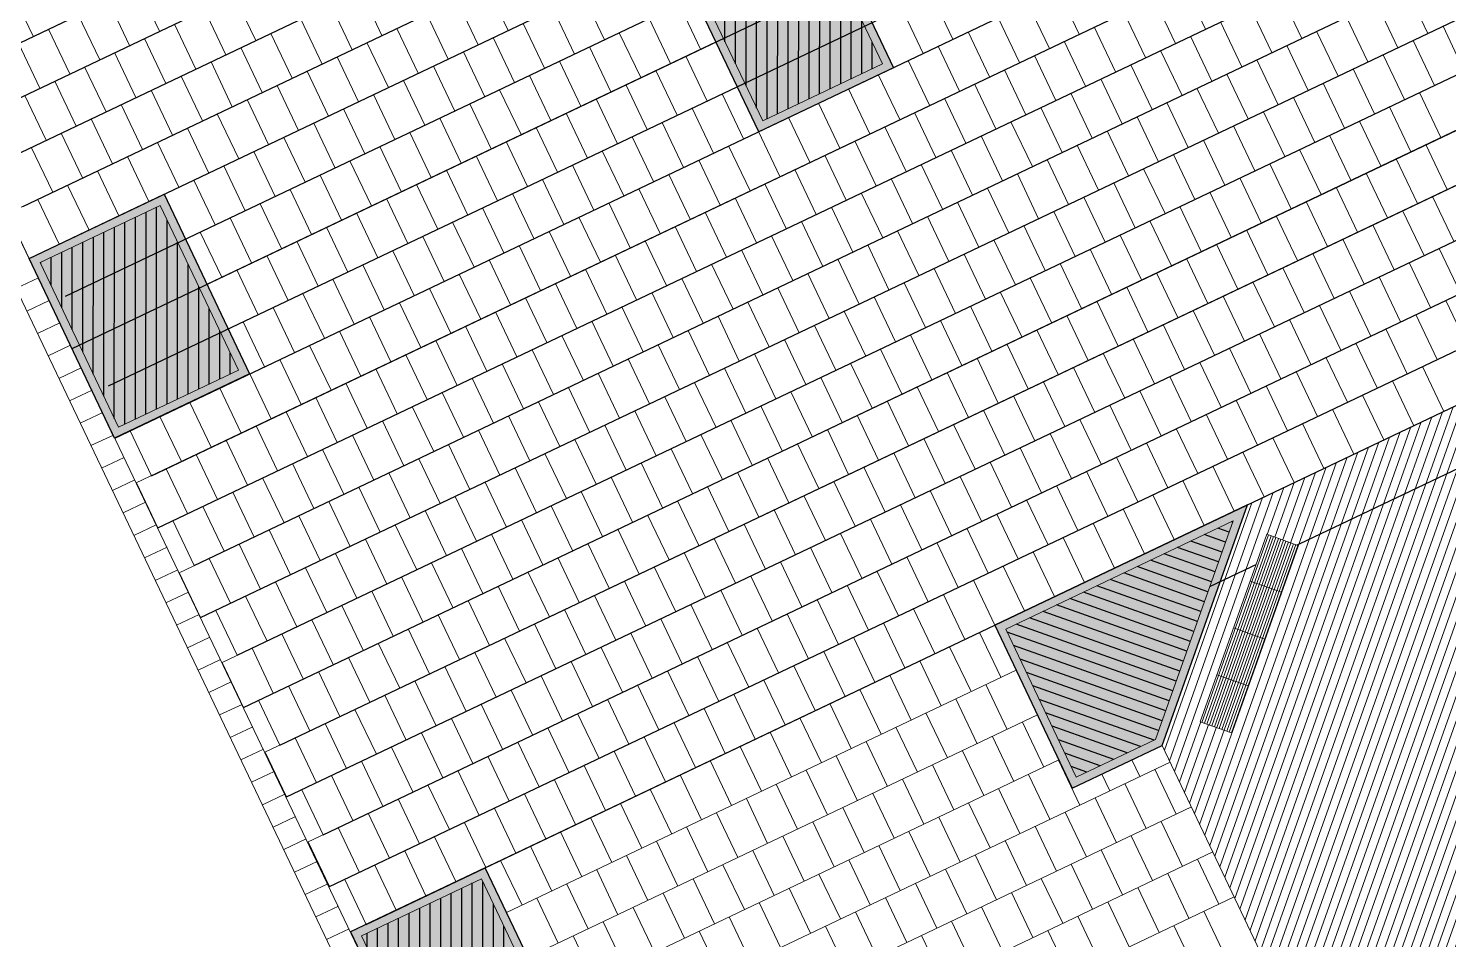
# Model space of a CAD drawing. Header units: metres. Extents: x 679599 to 680028, y 2748524 to 2748840.
# Drawn here: x 679661.5 to 679678.63, y 2748530.04 to 2748541.03 of the extents above; entities that cross this region are included whole.
import ezdxf

# ---------------------------------------------------------------- set-up
doc = ezdxf.new("R2010")
doc.units = ezdxf.units.M
doc.header["$LTSCALE"] = 5
doc.layers.add('00-AUX', color=2, linetype='Continuous', plot=False)
doc.layers.add('00-AUX Tree Pit', color=2, linetype='Continuous', plot=False)
for name, color, linetype, lineweight, plot in [('02-L-B-Barrier Curb', 210, 'Continuous', 5, False), ('02-L-B-Channel', 140, 'Continuous', 5, False), ('02-L-B-Curb', 11, 'Continuous', 5, False)]:
    doc.layers.add(name, color=color, linetype=linetype, lineweight=lineweight, plot=plot)
doc.layers.add('02-L-B-Flat Bar', color=181, linetype='Continuous', lineweight=5)
doc.layers.add('04-BK-Tree Pit', color=6, linetype='Continuous', lineweight=5)
for name, color, linetype, lineweight, true_color in [('02-L-Joints-Paviment_07_Precast Concrete Blocks 60X40', 7, 'Continuous', 5, 0x999999), ('03-TR-Pavement_07_Precast Concrete Blocks 20X10', 7, 'Continuous', 5, 0x999999), ('03-TR-Pavement_07_Precast Concrete Blocks 60X40', 7, 'Continuous', 5, 0x999999), ('03-TR-Pavement_07_Precast irregular Concrete Blocks', 7, 'Continuous', 5, 0xb3b3b3)]:
    doc.layers.add(name, color=color, linetype=linetype, lineweight=lineweight, true_color=true_color)
doc.layers.add('03-TR-Tree Pit_Green', color=46, linetype='Continuous')
doc.layers.add('03-TR-Tree Pit_White', color=7, linetype='Continuous', true_color=0xfcfcfc)

# ---------------------------------------------------------------- blocks, each defined once
blk = doc.blocks.new('*U19')
at = {"layer": '02-L-B-Channel'}
blk.add_lwpolyline([(0, 0), (0.001, 0.3)], dxfattribs=at)
blk = doc.blocks.new('*U20')
at = {"layer": '02-L-B-Curb', "color": 0, "linetype": 'ByBlock', "lineweight": -2, "transparency": 16777216, "rotation": 295.526997418791}
for p in [(679661.347, 2748537.893), (679661.477, 2748537.622), (679661.606, 2748537.351), (679661.735, 2748537.081), (679661.864, 2748536.81), (679661.994, 2748536.539), (679662.123, 2748536.268), (679662.252, 2748535.998), (679662.381, 2748535.727), (679662.511, 2748535.456), (679662.64, 2748535.186), (679662.769, 2748534.915), (679662.899, 2748534.644), (679663.028, 2748534.373), (679663.157, 2748534.103), (679663.286, 2748533.832), (679663.416, 2748533.561), (679663.545, 2748533.291), (679663.674, 2748533.02), (679663.804, 2748532.749), (679663.933, 2748532.478), (679664.062, 2748532.208), (679664.191, 2748531.937), (679664.321, 2748531.666), (679664.45, 2748531.396), (679664.579, 2748531.125), (679664.709, 2748530.854), (679664.838, 2748530.583), (679664.967, 2748530.313), (679665.096, 2748530.042)]:
    blk.add_blockref('*U19', p, dxfattribs=at)
blk = doc.blocks.new('ALCORQUE RECTANGULAR')
at = {"layer": '03-TR-Tree Pit_Green', "ltscale": 0.3}
h = blk.add_hatch(dxfattribs=at)
h.set_pattern_fill('ANSI31', color=256, scale=0.04, angle=-45)
h.set_pattern_definition([(360, (-2068898.16958, 3428624.0145), (3e-17, 0.127), [])])
h.paths.add_polyline_path([(679903.391, 2748647.421), (679902.702, 2748648.869), (679904.689, 2748649.814), (679905.377, 2748648.367)])
at = {"layer": '03-TR-Tree Pit_White'}
h = blk.add_hatch(color=256, dxfattribs=at)
h.dxf.hatch_style = 1
h.paths.add_polyline_path([(679903.344, 2748647.288), (679902.569, 2748648.916), (679904.736, 2748649.947), (679905.511, 2748648.319)])
at = {"layer": '02-L-B-Curb'}
blk.add_lwpolyline([(679903.344, 2748647.288), (679902.569, 2748648.916), (679904.736, 2748649.947), (679905.511, 2748648.319)], close=True, dxfattribs=at)
at = {"layer": '02-L-B-Curb', "color": 6}
blk.add_lwpolyline([(679903.391, 2748647.421), (679902.702, 2748648.868), (679904.689, 2748649.814), (679905.378, 2748648.366)], close=True, dxfattribs=at)
blk = doc.blocks.new('Escocell Quadrat')
at = {"layer": '03-TR-Tree Pit_Green'}
h = blk.add_hatch(dxfattribs=at)
h.set_pattern_fill('ANSI31', color=256, scale=0.04, angle=19.5514)
h.set_pattern_definition([(64.551379247, (-1794786.01457, -2189831.7944), (-0.114677314033, 0.0545720958565), [])])
h.paths.add_polyline_path([(-1.159, 0.359), (-2.759, 0.359), (-2.759, -1.241), (-1.159, -1.241)])
at = {"layer": '03-TR-Tree Pit_White'}
h = blk.add_hatch(color=256, dxfattribs=at)
h.dxf.hatch_style = 1
h.paths.add_polyline_path([(-2.859, 0.459), (-1.059, 0.459), (-1.059, -1.341), (-2.859, -1.341)])
at = {"ltscale": 0.3}
blk.add_lwpolyline([(-2.759, -1.241), (-1.159, -1.241), (-1.159, 0.359), (-2.759, 0.359)], close=True, dxfattribs=at)
at = {"layer": '02-L-B-Curb', "ltscale": 0.3}
blk.add_lwpolyline([(-2.859, -1.341), (-1.059, -1.341), (-1.059, 0.459), (-2.859, 0.459)], close=True, dxfattribs=at)
blk = doc.blocks.new('Tree Pit Ford')
at = {"layer": '03-TR-Tree Pit_Green', "ltscale": 0.3}
h = blk.add_hatch(dxfattribs=at)
h.set_pattern_fill('ANSI31', color=256, scale=0.04)
h.paths.add_polyline_path([(-0.045, 1.149), (1.934, -0.83), (-1.104, -0.83), (-1.104, 1.149)])
at = {"layer": '03-TR-Tree Pit_White'}
h = blk.add_hatch(color=256, dxfattribs=at)
h.dxf.hatch_style = 1
h.paths.add_polyline_path([(-0.004, 1.249), (2.175, -0.93), (-1.204, -0.93), (-1.204, 1.249)])
at = {"layer": '02-L-B-Curb'}
blk.add_lwpolyline([(-0.004, 1.249), (2.175, -0.93), (-1.204, -0.93), (-1.204, 1.249)], close=True, dxfattribs=at)
at = {"layer": '02-L-B-Curb', "color": 6}
blk.add_lwpolyline([(-0.045, 1.149), (1.934, -0.83), (-1.104, -0.83), (-1.104, 1.149)], close=True, dxfattribs=at)
blk = doc.blocks.new('*U25')
at = {"layer": '02-L-Joints-Paviment_07_Precast Concrete Blocks 60X40'}
blk.add_lwpolyline([(0, 0.601), (0, 0.001)], dxfattribs=at)
blk = doc.blocks.new('*U26')
at = {"layer": '02-L-Joints-Paviment_07_Precast Concrete Blocks 60X40', "color": 0, "linetype": 'ByBlock', "lineweight": -2, "transparency": 16777216, "rotation": 25.45025193008647}
for p in [(679691.679, 2748534.94), (679691.318, 2748534.768), (679690.957, 2748534.596), (679690.596, 2748534.424), (679690.235, 2748534.253), (679689.873, 2748534.081), (679689.512, 2748533.909), (679689.151, 2748533.737), (679688.79, 2748533.565), (679688.429, 2748533.393), (679688.067, 2748533.221), (679687.706, 2748533.049), (679687.345, 2748532.877), (679686.984, 2748532.706), (679686.623, 2748532.534), (679686.262, 2748532.362), (679685.9, 2748532.19), (679685.539, 2748532.018), (679685.178, 2748531.846), (679684.817, 2748531.674), (679684.456, 2748531.502), (679684.094, 2748531.33), (679683.733, 2748531.159), (679683.372, 2748530.987), (679683.011, 2748530.815), (679682.65, 2748530.643), (679682.289, 2748530.471), (679681.927, 2748530.299), (679681.566, 2748530.127), (679681.205, 2748529.955), (679680.844, 2748529.783), (679680.483, 2748529.612), (679680.121, 2748529.44), (679679.76, 2748529.268), (679679.399, 2748529.096), (679679.038, 2748528.924), (679678.677, 2748528.752), (679678.316, 2748528.58), (679677.954, 2748528.408), (679677.593, 2748528.236), (679677.232, 2748528.065)]:
    blk.add_blockref('*U25', p, dxfattribs=at)
blk = doc.blocks.new('Piece Parking')
blk.add_wipeout([(-1.7, 0.2), (-1.7, -0.2), (0.7, -0.2), (0.7, 0.2)])
at = {"layer": '03-TR-Pavement_07_Precast irregular Concrete Blocks'}
h = blk.add_hatch(dxfattribs=at)
h.set_pattern_fill('ANSI31', color=256, scale=0.01, angle=135)
h.paths.add_polyline_path([(-1.7, 0.2), (0.7, 0.2), (0.7, -0.2), (-1.7, -0.2)])
blk.add_lwpolyline([(-1.7, 0.2), (0.7, 0.2), (0.7, -0.2), (-1.7, -0.2)], close=True)
at = {"layer": '02-L-Joints-Paviment_07_Precast Concrete Blocks 60X40'}
for points in [[(-1.1, 0.2), (-1.1, -0.2)], [(-0.5, 0.2), (-0.5, -0.2)], [(0.1, 0.2), (0.1, -0.2)]]:
    blk.add_lwpolyline(points, dxfattribs=at)
blk = doc.blocks.new('*U46')
at = {"rotation": 44.98940089342743}
blk.add_blockref('Piece Parking', (0.539, -0.362), dxfattribs=at)
blk = doc.blocks.new('*U47')
at = {"layer": '02-L-B-Barrier Curb', "color": 0, "linetype": 'ByBlock', "lineweight": -2, "transparency": 16777216, "rotation": 25.44814092405828}
blk.add_blockref('*U46', (679675.752, 2748534.298), dxfattribs=at)

msp = doc.modelspace()

# ---------------------------------------------------------------- hatches: boundary and pattern name
at = {"layer": '03-TR-Pavement_07_Precast Concrete Blocks 20X10'}
h = msp.add_hatch(dxfattribs=at)
h.set_pattern_fill('ANSI31', color=256, scale=0.0315, angle=25.5)
h.set_pattern_definition([(70.5, (0, 0), (-0.094275932128, 0.033384858509), [])])
h.paths.add_polyline_path([(679676.974, 2748528.606), (679675.178, 2748532.381), (679676.209, 2748535.285), (679680.101, 2748537.142), (679682.928, 2748536.138), (679683.932, 2748538.965), (679687.777, 2748540.795), (679690.604, 2748539.791), (679691.608, 2748542.618), (679695.453, 2748544.447), (679698.281, 2748543.443), (679699.284, 2748546.271), (679703.122, 2748548.097), (679705.955, 2748547.096), (679706.96, 2748549.923), (679710.804, 2748551.752), (679713.537, 2748550.782), (679713.631, 2748550.749), (679714.635, 2748553.575), (679718.48, 2748555.405), (679721.306, 2748554.401), (679722.311, 2748557.228), (679726.155, 2748559.057), (679728.987, 2748558.052), (679729.991, 2748560.877), (679733.836, 2748562.707), (679736.662, 2748561.703), (679737.666, 2748564.53), (679741.505, 2748566.362), (679744.333, 2748565.358), (679745.341, 2748568.182), (679749.186, 2748570.012), (679752.007, 2748569.011), (679753.031, 2748571.842), (679756.853, 2748573.661), (679759.68, 2748572.657), (679760.684, 2748575.483), (679764.527, 2748577.312), (679767.41, 2748576.278), (679769.209, 2748572.498)])

# ---------------------------------------------------------------- linework, layer by layer
at = {"layer": '00-AUX'}
for points in [[(679675.752, 2748534.298), (679765.435, 2748576.975)], [(679660.472, 2748540.421), (679683.163, 2748551.219)], [(679660.913, 2748539.966), (679683.482, 2748550.706)], [(679660.989, 2748539.338), (679683.801, 2748550.194)], [(679661.43, 2748538.883), (679684.121, 2748549.681)], [(679661.507, 2748538.255), (679684.44, 2748549.168)], [(679661.947, 2748537.801), (679684.759, 2748548.656)], [(679662.024, 2748537.172), (679685.078, 2748548.143)], [(679662.464, 2748536.718), (679685.399, 2748547.631)], [(679662.541, 2748536.09), (679685.717, 2748547.118)], [(679662.981, 2748535.635), (679685.916, 2748546.549)], [(679663.058, 2748535.007), (679686.355, 2748546.093)], [(679663.499, 2748534.552), (679686.433, 2748545.466)], [(679663.575, 2748533.924), (679686.872, 2748545.01)], [(679664.016, 2748533.469), (679686.951, 2748544.383)], [(679664.092, 2748532.841), (679687.389, 2748543.927)], [(679664.533, 2748532.386), (679687.892, 2748543.502)], [(679664.612, 2748531.76), (679688.149, 2748542.96)], [(679665.053, 2748531.305), (679688.412, 2748542.42)], [(679665.132, 2748530.678), (679688.665, 2748541.876)], [(679665.573, 2748530.223), (679688.932, 2748541.339)]]:
    msp.add_lwpolyline(points, dxfattribs=at)
at = {"layer": '00-AUX Tree Pit'}
for points in [[(679671.938, 2748540.558), (679670.31, 2748539.783), (679669.279, 2748541.95), (679670.907, 2748542.725)], [(679664.166, 2748536.863), (679662.538, 2748536.088), (679661.506, 2748538.255), (679663.135, 2748539.03)]]:
    msp.add_lwpolyline(points, close=True, dxfattribs=at)
at = {"layer": '00-AUX Tree Pit', "ltscale": 0.3}
for points in [[(679675.178, 2748532.381), (679676.209, 2748535.285), (679673.158, 2748533.833), (679674.094, 2748531.866)], [(679666.158, 2748528.508), (679667.784, 2748529.282), (679667.01, 2748530.907), (679665.385, 2748530.134)]]:
    msp.add_lwpolyline(points, close=True, dxfattribs=at)
at = {"layer": '02-L-B-Channel'}
for points in [[(679599.951, 2748667.152), (679667.864, 2748524.936)], [(679667.589, 2748524.823), (679599.68, 2748667.024)]]:
    msp.add_lwpolyline(points, dxfattribs=at)
at = {"layer": '02-L-B-Flat Bar'}
for points in [[(679676.209, 2748535.285), (679764.525, 2748577.311)], [(679675.178, 2748532.381), (679676.974, 2748528.607)]]:
    msp.add_lwpolyline(points, dxfattribs=at)
at = {"layer": '02-L-Joints-Paviment_07_Precast Concrete Blocks 60X40'}
for p, q in [((679673.233, 2748533.204), (679672.975, 2748533.745)), ((679672.872, 2748533.032), (679672.614, 2748533.573)), ((679672.511, 2748532.86), (679672.253, 2748533.402)), ((679672.15, 2748532.688), (679671.892, 2748533.23)), ((679671.788, 2748532.516), (679671.531, 2748533.058)), ((679673.308, 2748532.575), (679673.05, 2748533.116)), ((679671.427, 2748532.344), (679671.169, 2748532.886)), ((679672.947, 2748532.403), (679672.689, 2748532.945)), ((679671.066, 2748532.172), (679670.808, 2748532.714)), ((679672.586, 2748532.231), (679672.328, 2748532.773)), ((679673.749, 2748532.12), (679673.491, 2748532.662)), ((679670.705, 2748532), (679670.447, 2748532.542)), ((679672.224, 2748532.059), (679671.966, 2748532.601)), ((679673.388, 2748531.948), (679673.13, 2748532.49)), ((679670.344, 2748531.829), (679670.086, 2748532.37)), ((679671.863, 2748531.887), (679671.605, 2748532.429)), ((679673.026, 2748531.776), (679672.769, 2748532.318)), ((679669.982, 2748531.657), (679669.725, 2748532.198)), ((679671.502, 2748531.715), (679671.244, 2748532.257)), ((679672.665, 2748531.604), (679672.407, 2748532.146)), ((679674.185, 2748531.663), (679673.927, 2748532.205)), ((679674.907, 2748532.007), (679674.812, 2748532.207)), ((679669.621, 2748531.485), (679669.363, 2748532.027)), ((679671.141, 2748531.543), (679670.883, 2748532.085)), ((679672.304, 2748531.432), (679672.046, 2748531.974)), ((679673.824, 2748531.491), (679673.566, 2748532.033)), ((679674.546, 2748531.835), (679674.451, 2748532.035)), ((679675.348, 2748531.552), (679675.09, 2748532.094)), ((679669.26, 2748531.313), (679669.002, 2748531.855)), ((679670.78, 2748531.372), (679670.522, 2748531.913)), ((679671.943, 2748531.261), (679671.685, 2748531.802)), ((679673.462, 2748531.319), (679673.205, 2748531.861)), ((679674.987, 2748531.38), (679674.729, 2748531.922)), ((679668.899, 2748531.141), (679668.641, 2748531.683)), ((679670.418, 2748531.2), (679670.161, 2748531.741)), ((679671.582, 2748531.089), (679671.324, 2748531.631)), ((679673.101, 2748531.147), (679672.843, 2748531.689)), ((679674.626, 2748531.208), (679674.368, 2748531.75)), ((679668.538, 2748530.969), (679668.28, 2748531.511)), ((679670.057, 2748531.028), (679669.799, 2748531.57)), ((679671.22, 2748530.917), (679670.963, 2748531.459)), ((679672.74, 2748530.975), (679672.482, 2748531.517)), ((679674.264, 2748531.036), (679674.007, 2748531.578)), ((679675.423, 2748530.923), (679675.165, 2748531.465)), ((679668.176, 2748530.797), (679667.919, 2748531.339)), ((679669.696, 2748530.856), (679669.438, 2748531.398)), ((679670.859, 2748530.745), (679670.601, 2748531.287)), ((679672.379, 2748530.804), (679672.121, 2748531.345)), ((679673.903, 2748530.865), (679673.645, 2748531.406)), ((679675.062, 2748530.751), (679674.804, 2748531.293)), ((679667.815, 2748530.625), (679667.557, 2748531.167)), ((679669.335, 2748530.684), (679669.077, 2748531.226)), ((679670.498, 2748530.573), (679670.24, 2748531.115)), ((679672.018, 2748530.632), (679671.76, 2748531.174)), ((679673.542, 2748530.693), (679673.284, 2748531.234)), ((679674.7, 2748530.579), (679674.443, 2748531.121)), ((679667.454, 2748530.454), (679667.196, 2748530.995)), ((679668.974, 2748530.512), (679668.716, 2748531.054)), ((679670.137, 2748530.401), (679669.879, 2748530.943)), ((679671.656, 2748530.46), (679671.399, 2748531.002)), ((679673.181, 2748530.521), (679672.923, 2748531.063)), ((679674.339, 2748530.408), (679674.081, 2748530.949)), ((679675.864, 2748530.468), (679675.606, 2748531.01)), ((679668.612, 2748530.34), (679668.355, 2748530.882)), ((679669.776, 2748530.229), (679669.518, 2748530.771)), ((679671.295, 2748530.288), (679671.037, 2748530.83)), ((679672.82, 2748530.349), (679672.562, 2748530.891)), ((679673.978, 2748530.236), (679673.72, 2748530.777)), ((679675.502, 2748530.297), (679675.245, 2748530.838)), ((679668.251, 2748530.168), (679667.993, 2748530.71)), ((679669.414, 2748530.057), (679669.157, 2748530.599)), ((679670.934, 2748530.116), (679670.676, 2748530.658)), ((679672.458, 2748530.177), (679672.201, 2748530.719)), ((679673.617, 2748530.064), (679673.359, 2748530.606)), ((679675.141, 2748530.125), (679674.883, 2748530.667)), ((679667.89, 2748529.997), (679667.632, 2748530.538)), ((679669.053, 2748529.886), (679668.795, 2748530.427)), ((679670.573, 2748529.944), (679670.315, 2748530.486)), ((679672.097, 2748530.005), (679671.839, 2748530.547)), ((679673.256, 2748529.892), (679672.998, 2748530.434)), ((679674.78, 2748529.953), (679674.522, 2748530.495)), ((679675.938, 2748529.84), (679675.681, 2748530.381)), ((679668.692, 2748529.714), (679668.434, 2748530.255)), ((679670.212, 2748529.772), (679669.954, 2748530.314)), ((679671.736, 2748529.833), (679671.478, 2748530.375)), ((679672.894, 2748529.72), (679672.637, 2748530.262)), ((679674.419, 2748529.781), (679674.161, 2748530.323)), ((679668.331, 2748529.542), (679668.073, 2748530.084)), ((679669.85, 2748529.6), (679669.593, 2748530.142)), ((679671.375, 2748529.661), (679671.117, 2748530.203)), ((679672.533, 2748529.548), (679672.275, 2748530.09)), ((679674.058, 2748529.609), (679673.8, 2748530.151)), ((679675.577, 2748529.668), (679675.319, 2748530.21))]:
    msp.add_line(p, q, dxfattribs=at)
for points in [[(679663.08, 2748540.997), (679662.822, 2748541.539)], [(679667.286, 2748541.005), (679667.028, 2748541.547)], [(679675.7, 2748541.022), (679675.442, 2748541.564)], [(679661.556, 2748540.937), (679661.298, 2748541.478)], [(679662.719, 2748540.826), (679662.461, 2748541.367)], [(679664.24, 2748540.885), (679663.982, 2748541.427)], [(679665.764, 2748540.946), (679665.507, 2748541.488)], [(679666.924, 2748540.833), (679666.667, 2748541.375)], [(679668.449, 2748540.894), (679668.191, 2748541.436)], [(679672.654, 2748540.902), (679672.396, 2748541.444)], [(679674.178, 2748540.963), (679673.921, 2748541.505)], [(679675.338, 2748540.851), (679675.081, 2748541.392)], [(679676.863, 2748540.911), (679676.605, 2748541.453)], [(679678.384, 2748540.971), (679678.126, 2748541.513)], [(679662.358, 2748540.654), (679662.1, 2748541.196)], [(679663.879, 2748540.713), (679663.621, 2748541.255)], [(679665.403, 2748540.774), (679665.145, 2748541.316)], [(679666.563, 2748540.662), (679666.305, 2748541.203)], [(679668.087, 2748540.722), (679667.83, 2748541.264)], [(679669.609, 2748540.782), (679669.351, 2748541.324)], [(679672.293, 2748540.73), (679672.035, 2748541.272)], [(679673.817, 2748540.791), (679673.559, 2748541.333)], [(679674.977, 2748540.679), (679674.719, 2748541.22)], [(679676.501, 2748540.74), (679676.244, 2748541.281)], [(679678.023, 2748540.799), (679677.765, 2748541.341)], [(679661.997, 2748540.482), (679661.739, 2748541.024)], [(679663.518, 2748540.541), (679663.26, 2748541.083)], [(679665.042, 2748540.602), (679664.784, 2748541.144)], [(679666.202, 2748540.49), (679665.944, 2748541.031)], [(679667.726, 2748540.551), (679667.468, 2748541.092)], [(679669.247, 2748540.61), (679668.99, 2748541.152)], [(679673.456, 2748540.619), (679673.198, 2748541.161)], [(679674.616, 2748540.507), (679674.358, 2748541.049)], [(679676.14, 2748540.568), (679675.882, 2748541.109)], [(679677.661, 2748540.627), (679677.404, 2748541.169)], [(679678.824, 2748540.516), (679678.567, 2748541.058)], [(679661.635, 2748540.31), (679661.378, 2748540.852)], [(679663.157, 2748540.369), (679662.899, 2748540.911)], [(679664.681, 2748540.43), (679664.423, 2748540.972)], [(679665.841, 2748540.318), (679665.583, 2748540.86)], [(679667.365, 2748540.379), (679667.107, 2748540.92)], [(679668.886, 2748540.438), (679668.628, 2748540.98)], [(679673.095, 2748540.447), (679672.837, 2748540.989)], [(679674.255, 2748540.335), (679673.997, 2748540.877)], [(679675.779, 2748540.396), (679675.521, 2748540.938)], [(679677.3, 2748540.455), (679677.042, 2748540.997)], [(679678.463, 2748540.344), (679678.205, 2748540.886)], [(679662.795, 2748540.198), (679662.538, 2748540.739)], [(679664.32, 2748540.258), (679664.062, 2748540.8)], [(679665.48, 2748540.146), (679665.222, 2748540.688)], [(679667.004, 2748540.207), (679666.746, 2748540.749)], [(679668.525, 2748540.266), (679668.267, 2748540.808)], [(679669.688, 2748540.155), (679669.43, 2748540.697)], [(679672.734, 2748540.275), (679672.476, 2748540.817)], [(679673.894, 2748540.163), (679673.636, 2748540.705)], [(679675.418, 2748540.224), (679675.16, 2748540.766)], [(679676.939, 2748540.283), (679676.681, 2748540.825)], [(679678.102, 2748540.172), (679677.844, 2748540.714)], [(679662.434, 2748540.026), (679662.176, 2748540.567)], [(679663.958, 2748540.087), (679663.701, 2748540.628)], [(679665.118, 2748539.974), (679664.861, 2748540.516)], [(679666.643, 2748540.035), (679666.385, 2748540.577)], [(679668.164, 2748540.094), (679667.906, 2748540.636)], [(679669.327, 2748539.983), (679669.069, 2748540.525)], [(679672.372, 2748540.104), (679672.115, 2748540.645)], [(679673.532, 2748539.991), (679673.275, 2748540.533)], [(679675.057, 2748540.052), (679674.799, 2748540.594)], [(679676.578, 2748540.111), (679676.32, 2748540.653)], [(679677.741, 2748540), (679677.483, 2748540.542)], [(679662.073, 2748539.854), (679661.815, 2748540.396)], [(679663.597, 2748539.915), (679663.339, 2748540.456)], [(679664.757, 2748539.802), (679664.499, 2748540.344)], [(679666.281, 2748539.863), (679666.024, 2748540.405)], [(679667.803, 2748539.922), (679667.545, 2748540.464)], [(679668.966, 2748539.811), (679668.708, 2748540.353)], [(679672.011, 2748539.932), (679671.753, 2748540.474)], [(679673.171, 2748539.819), (679672.913, 2748540.361)], [(679674.695, 2748539.88), (679674.438, 2748540.422)], [(679676.217, 2748539.94), (679675.959, 2748540.481)], [(679677.38, 2748539.829), (679677.122, 2748540.37)], [(679661.712, 2748539.682), (679661.454, 2748540.224)], [(679663.236, 2748539.743), (679662.978, 2748540.285)], [(679664.396, 2748539.63), (679664.138, 2748540.172)], [(679665.92, 2748539.691), (679665.662, 2748540.233)], [(679667.442, 2748539.751), (679667.184, 2748540.292)], [(679668.605, 2748539.64), (679668.347, 2748540.181)], [(679670.126, 2748539.699), (679669.868, 2748540.241)], [(679671.65, 2748539.76), (679671.392, 2748540.302)], [(679672.81, 2748539.647), (679672.552, 2748540.189)], [(679674.334, 2748539.708), (679674.076, 2748540.25)], [(679675.856, 2748539.768), (679675.598, 2748540.309)], [(679677.019, 2748539.657), (679676.761, 2748540.198)], [(679678.54, 2748539.716), (679678.282, 2748540.258)], [(679662.875, 2748539.571), (679662.617, 2748540.113)], [(679664.035, 2748539.458), (679663.777, 2748540)], [(679665.559, 2748539.519), (679665.301, 2748540.061)], [(679667.08, 2748539.579), (679666.823, 2748540.12)], [(679668.243, 2748539.468), (679667.986, 2748540.009)], [(679669.765, 2748539.527), (679669.507, 2748540.069)], [(679671.289, 2748539.588), (679671.031, 2748540.13)], [(679672.449, 2748539.476), (679672.191, 2748540.017)], [(679673.973, 2748539.536), (679673.715, 2748540.078)], [(679675.494, 2748539.596), (679675.236, 2748540.138)], [(679676.657, 2748539.485), (679676.4, 2748540.027)], [(679678.179, 2748539.544), (679677.921, 2748540.086)], [(679662.514, 2748539.399), (679662.256, 2748539.941)], [(679663.674, 2748539.287), (679663.416, 2748539.828)], [(679665.198, 2748539.347), (679664.94, 2748539.889)], [(679666.719, 2748539.407), (679666.461, 2748539.949)], [(679667.882, 2748539.296), (679667.624, 2748539.838)], [(679669.403, 2748539.355), (679669.146, 2748539.897)], [(679670.928, 2748539.416), (679670.67, 2748539.958)], [(679672.088, 2748539.304), (679671.83, 2748539.845)], [(679673.612, 2748539.364), (679673.354, 2748539.906)], [(679675.133, 2748539.424), (679674.875, 2748539.966)], [(679676.296, 2748539.313), (679676.038, 2748539.855)], [(679677.817, 2748539.372), (679677.56, 2748539.914)], [(679662.152, 2748539.227), (679661.895, 2748539.769)], [(679663.312, 2748539.115), (679663.055, 2748539.656)], [(679664.837, 2748539.176), (679664.579, 2748539.717)], [(679666.358, 2748539.235), (679666.1, 2748539.777)], [(679667.521, 2748539.124), (679667.263, 2748539.666)], [(679669.042, 2748539.183), (679668.784, 2748539.725)], [(679670.566, 2748539.244), (679670.309, 2748539.786)], [(679671.726, 2748539.132), (679671.469, 2748539.674)], [(679673.251, 2748539.193), (679672.993, 2748539.734)], [(679674.772, 2748539.252), (679674.514, 2748539.794)], [(679675.935, 2748539.141), (679675.677, 2748539.683)], [(679677.456, 2748539.2), (679677.198, 2748539.742)], [(679661.791, 2748539.055), (679661.533, 2748539.597)], [(679662.951, 2748538.943), (679662.693, 2748539.485)], [(679664.476, 2748539.004), (679664.218, 2748539.545)], [(679665.997, 2748539.063), (679665.739, 2748539.605)], [(679667.16, 2748538.952), (679666.902, 2748539.494)], [(679668.681, 2748539.011), (679668.423, 2748539.553)], [(679670.205, 2748539.072), (679669.947, 2748539.614)], [(679671.365, 2748538.96), (679671.107, 2748539.502)], [(679672.89, 2748539.021), (679672.632, 2748539.563)], [(679674.411, 2748539.08), (679674.153, 2748539.622)], [(679675.574, 2748538.969), (679675.316, 2748539.511)], [(679677.095, 2748539.029), (679676.837, 2748539.57)], [(679678.619, 2748539.089), (679678.361, 2748539.631)], [(679662.59, 2748538.771), (679662.332, 2748539.313)], [(679664.114, 2748538.832), (679663.857, 2748539.374)], [(679665.636, 2748538.891), (679665.378, 2748539.433)], [(679666.799, 2748538.78), (679666.541, 2748539.322)], [(679668.32, 2748538.84), (679668.062, 2748539.381)], [(679669.844, 2748538.9), (679669.586, 2748539.442)], [(679671.004, 2748538.788), (679670.746, 2748539.33)], [(679672.528, 2748538.849), (679672.271, 2748539.391)], [(679674.05, 2748538.908), (679673.792, 2748539.45)], [(679675.213, 2748538.797), (679674.955, 2748539.339)], [(679676.734, 2748538.857), (679676.476, 2748539.398)], [(679678.258, 2748538.918), (679678, 2748539.459)], [(679662.229, 2748538.599), (679661.971, 2748539.141)], [(679663.753, 2748538.66), (679663.495, 2748539.202)], [(679665.274, 2748538.719), (679665.017, 2748539.261)], [(679666.437, 2748538.608), (679666.18, 2748539.15)], [(679667.959, 2748538.668), (679667.701, 2748539.21)], [(679669.483, 2748538.729), (679669.225, 2748539.27)], [(679670.643, 2748538.616), (679670.385, 2748539.158)], [(679672.167, 2748538.677), (679671.909, 2748539.219)], [(679673.688, 2748538.736), (679673.431, 2748539.278)], [(679674.851, 2748538.625), (679674.594, 2748539.167)], [(679676.373, 2748538.685), (679676.115, 2748539.227)], [(679677.897, 2748538.746), (679677.639, 2748539.287)], [(679661.868, 2748538.427), (679661.61, 2748538.969)], [(679664.913, 2748538.547), (679664.655, 2748539.089)], [(679666.076, 2748538.436), (679665.818, 2748538.978)], [(679667.597, 2748538.496), (679667.34, 2748539.038)], [(679669.122, 2748538.557), (679668.864, 2748539.098)], [(679670.282, 2748538.444), (679670.024, 2748538.986)], [(679671.806, 2748538.505), (679671.548, 2748539.047)], [(679673.327, 2748538.565), (679673.069, 2748539.106)], [(679674.49, 2748538.454), (679674.232, 2748538.995)], [(679676.011, 2748538.513), (679675.754, 2748539.055)], [(679677.536, 2748538.574), (679677.278, 2748539.116)], [(679678.699, 2748538.463), (679678.441, 2748539.005)], [(679661.507, 2748538.255), (679661.249, 2748538.797)], [(679664.552, 2748538.376), (679664.294, 2748538.917)], [(679665.715, 2748538.265), (679665.457, 2748538.806)], [(679667.236, 2748538.324), (679666.978, 2748538.866)], [(679668.76, 2748538.385), (679668.503, 2748538.927)], [(679669.921, 2748538.272), (679669.663, 2748538.814)], [(679671.445, 2748538.333), (679671.187, 2748538.875)], [(679672.966, 2748538.393), (679672.708, 2748538.934)], [(679674.129, 2748538.282), (679673.871, 2748538.823)], [(679675.65, 2748538.341), (679675.392, 2748538.883)], [(679677.174, 2748538.402), (679676.917, 2748538.944)], [(679678.338, 2748538.291), (679678.08, 2748538.833)], [(679664.191, 2748538.204), (679663.933, 2748538.745)], [(679665.354, 2748538.093), (679665.096, 2748538.634)], [(679666.875, 2748538.152), (679666.617, 2748538.694)], [(679668.399, 2748538.213), (679668.141, 2748538.755)], [(679669.559, 2748538.1), (679669.302, 2748538.642)], [(679671.084, 2748538.161), (679670.826, 2748538.703)], [(679672.605, 2748538.221), (679672.347, 2748538.763)], [(679673.768, 2748538.11), (679673.51, 2748538.652)], [(679675.289, 2748538.169), (679675.031, 2748538.711)], [(679676.813, 2748538.23), (679676.555, 2748538.772)], [(679677.976, 2748538.119), (679677.719, 2748538.661)], [(679663.83, 2748538.032), (679663.572, 2748538.574)], [(679664.993, 2748537.921), (679664.735, 2748538.463)], [(679666.514, 2748537.98), (679666.256, 2748538.522)], [(679668.038, 2748538.041), (679667.78, 2748538.583)], [(679669.198, 2748537.929), (679668.94, 2748538.47)], [(679670.722, 2748537.989), (679670.465, 2748538.531)], [(679672.244, 2748538.049), (679671.986, 2748538.591)], [(679673.407, 2748537.938), (679673.149, 2748538.48)], [(679674.928, 2748537.997), (679674.67, 2748538.539)], [(679676.452, 2748538.058), (679676.194, 2748538.6)], [(679677.615, 2748537.947), (679677.357, 2748538.489)], [(679664.631, 2748537.749), (679664.374, 2748538.291)], [(679666.153, 2748537.808), (679665.895, 2748538.35)], [(679667.677, 2748537.869), (679667.419, 2748538.411)], [(679668.837, 2748537.757), (679668.579, 2748538.299)], [(679670.361, 2748537.818), (679670.103, 2748538.359)], [(679671.882, 2748537.877), (679671.625, 2748538.419)], [(679673.045, 2748537.766), (679672.788, 2748538.308)], [(679674.567, 2748537.825), (679674.309, 2748538.367)], [(679676.091, 2748537.886), (679675.833, 2748538.428)], [(679677.254, 2748537.775), (679676.996, 2748538.317)], [(679678.778, 2748537.836), (679678.52, 2748538.378)], [(679664.27, 2748537.577), (679664.012, 2748538.119)], [(679665.792, 2748537.636), (679665.534, 2748538.178)], [(679667.316, 2748537.697), (679667.058, 2748538.239)], [(679668.476, 2748537.585), (679668.218, 2748538.127)], [(679670, 2748537.646), (679669.742, 2748538.188)], [(679671.521, 2748537.705), (679671.263, 2748538.247)], [(679672.684, 2748537.594), (679672.426, 2748538.136)], [(679674.205, 2748537.654), (679673.948, 2748538.195)], [(679675.73, 2748537.714), (679675.472, 2748538.256)], [(679676.893, 2748537.603), (679676.635, 2748538.145)], [(679678.417, 2748537.664), (679678.159, 2748538.206)], [(679665.43, 2748537.465), (679665.173, 2748538.006)], [(679666.955, 2748537.525), (679666.697, 2748538.067)], [(679668.115, 2748537.413), (679667.857, 2748537.955)], [(679669.639, 2748537.474), (679669.381, 2748538.016)], [(679671.16, 2748537.533), (679670.902, 2748538.075)], [(679672.323, 2748537.422), (679672.065, 2748537.964)], [(679673.844, 2748537.482), (679673.586, 2748538.023)], [(679675.369, 2748537.543), (679675.111, 2748538.084)], [(679676.532, 2748537.431), (679676.274, 2748537.973)], [(679678.056, 2748537.492), (679677.798, 2748538.034)], [(679665.069, 2748537.293), (679664.811, 2748537.835)], [(679666.593, 2748537.354), (679666.336, 2748537.895)], [(679667.753, 2748537.241), (679667.496, 2748537.783)], [(679669.278, 2748537.302), (679669.02, 2748537.844)], [(679670.799, 2748537.361), (679670.541, 2748537.903)], [(679671.962, 2748537.25), (679671.704, 2748537.792)], [(679673.483, 2748537.31), (679673.225, 2748537.852)], [(679675.007, 2748537.371), (679674.75, 2748537.912)], [(679676.17, 2748537.26), (679675.913, 2748537.801)], [(679677.695, 2748537.32), (679677.437, 2748537.862)], [(679678.858, 2748537.209), (679678.6, 2748537.751)], [(679664.708, 2748537.121), (679664.45, 2748537.663)], [(679666.232, 2748537.182), (679665.974, 2748537.723)], [(679667.392, 2748537.069), (679667.134, 2748537.611)], [(679668.916, 2748537.13), (679668.659, 2748537.672)], [(679670.438, 2748537.19), (679670.18, 2748537.731)], [(679671.601, 2748537.078), (679671.343, 2748537.62)], [(679673.122, 2748537.138), (679672.864, 2748537.68)], [(679674.646, 2748537.199), (679674.388, 2748537.741)], [(679675.809, 2748537.088), (679675.551, 2748537.63)], [(679677.333, 2748537.149), (679677.076, 2748537.69)], [(679678.496, 2748537.038), (679678.239, 2748537.579)], [(679664.347, 2748536.949), (679664.089, 2748537.491)], [(679665.871, 2748537.01), (679665.613, 2748537.552)], [(679667.031, 2748536.897), (679666.773, 2748537.439)], [(679668.555, 2748536.958), (679668.297, 2748537.5)], [(679670.076, 2748537.018), (679669.819, 2748537.559)], [(679671.239, 2748536.907), (679670.982, 2748537.448)], [(679672.761, 2748536.966), (679672.503, 2748537.508)], [(679674.285, 2748537.027), (679674.027, 2748537.569)], [(679675.448, 2748536.916), (679675.19, 2748537.458)], [(679676.972, 2748536.977), (679676.714, 2748537.518)], [(679678.135, 2748536.866), (679677.877, 2748537.407)], [(679665.51, 2748536.838), (679665.252, 2748537.38)], [(679666.67, 2748536.725), (679666.412, 2748537.267)], [(679668.194, 2748536.786), (679667.936, 2748537.328)], [(679669.715, 2748536.846), (679669.457, 2748537.388)], [(679670.878, 2748536.735), (679670.62, 2748537.277)], [(679672.4, 2748536.794), (679672.142, 2748537.336)], [(679673.924, 2748536.855), (679673.666, 2748537.397)], [(679675.087, 2748536.744), (679674.829, 2748537.286)], [(679676.611, 2748536.805), (679676.353, 2748537.347)], [(679665.149, 2748536.666), (679664.891, 2748537.208)], [(679666.309, 2748536.554), (679666.051, 2748537.095)], [(679667.833, 2748536.614), (679667.575, 2748537.156)], [(679669.354, 2748536.674), (679669.096, 2748537.216)], [(679670.517, 2748536.563), (679670.259, 2748537.105)], [(679672.038, 2748536.622), (679671.781, 2748537.164)], [(679673.563, 2748536.683), (679673.305, 2748537.225)], [(679674.726, 2748536.572), (679674.468, 2748537.114)], [(679676.25, 2748536.633), (679675.992, 2748537.175)], [(679677.774, 2748536.694), (679677.516, 2748537.236)], [(679664.787, 2748536.494), (679664.53, 2748537.036)], [(679665.947, 2748536.382), (679665.69, 2748536.924)], [(679667.472, 2748536.443), (679667.214, 2748536.984)], [(679668.993, 2748536.502), (679668.735, 2748537.044)], [(679670.156, 2748536.391), (679669.898, 2748536.933)], [(679671.677, 2748536.45), (679671.419, 2748536.992)], [(679673.201, 2748536.511), (679672.944, 2748537.053)], [(679674.364, 2748536.4), (679674.107, 2748536.942)], [(679675.889, 2748536.461), (679675.631, 2748537.003)], [(679677.413, 2748536.522), (679677.155, 2748537.064)], [(679678.576, 2748536.411), (679678.318, 2748536.953)], [(679664.426, 2748536.322), (679664.168, 2748536.864)], [(679665.586, 2748536.21), (679665.328, 2748536.752)], [(679667.11, 2748536.271), (679666.853, 2748536.812)], [(679668.632, 2748536.33), (679668.374, 2748536.872)], [(679669.795, 2748536.219), (679669.537, 2748536.761)], [(679671.316, 2748536.279), (679671.058, 2748536.82)], [(679672.84, 2748536.339), (679672.582, 2748536.881)], [(679674.003, 2748536.228), (679673.745, 2748536.77)], [(679675.527, 2748536.289), (679675.27, 2748536.831)], [(679677.052, 2748536.35), (679676.794, 2748536.892)], [(679678.215, 2748536.239), (679677.957, 2748536.781)], [(679664.065, 2748536.15), (679663.807, 2748536.692)], [(679665.225, 2748536.038), (679664.967, 2748536.58)], [(679666.749, 2748536.099), (679666.491, 2748536.641)], [(679668.271, 2748536.158), (679668.013, 2748536.7)], [(679669.434, 2748536.047), (679669.176, 2748536.589)], [(679670.955, 2748536.107), (679670.697, 2748536.648)], [(679672.479, 2748536.168), (679672.221, 2748536.709)], [(679673.642, 2748536.056), (679673.384, 2748536.598)], [(679675.166, 2748536.117), (679674.908, 2748536.659)], [(679676.691, 2748536.178), (679676.433, 2748536.72)], [(679677.854, 2748536.067), (679677.596, 2748536.609)], [(679663.704, 2748535.979), (679663.446, 2748536.52)], [(679664.864, 2748535.866), (679664.606, 2748536.408)], [(679666.388, 2748535.927), (679666.13, 2748536.469)], [(679667.909, 2748535.986), (679667.652, 2748536.528)], [(679669.072, 2748535.875), (679668.815, 2748536.417)], [(679670.594, 2748535.935), (679670.336, 2748536.477)], [(679672.118, 2748535.996), (679671.86, 2748536.537)], [(679673.281, 2748535.885), (679673.023, 2748536.426)], [(679674.805, 2748535.945), (679674.547, 2748536.487)], [(679676.329, 2748536.006), (679676.071, 2748536.548)], [(679677.492, 2748535.895), (679677.235, 2748536.437)], [(679663.343, 2748535.807), (679663.085, 2748536.348)], [(679664.503, 2748535.694), (679664.245, 2748536.236)], [(679666.027, 2748535.755), (679665.769, 2748536.297)], [(679667.548, 2748535.814), (679667.29, 2748536.356)], [(679668.711, 2748535.703), (679668.453, 2748536.245)], [(679670.232, 2748535.763), (679669.975, 2748536.305)], [(679671.757, 2748535.824), (679671.499, 2748536.366)], [(679672.92, 2748535.713), (679672.662, 2748536.255)], [(679674.444, 2748535.774), (679674.186, 2748536.315)], [(679675.968, 2748535.834), (679675.71, 2748536.376)], [(679677.131, 2748535.723), (679676.873, 2748536.265)], [(679662.981, 2748535.635), (679662.724, 2748536.177)], [(679664.141, 2748535.522), (679663.884, 2748536.064)], [(679665.666, 2748535.583), (679665.408, 2748536.125)], [(679667.187, 2748535.643), (679666.929, 2748536.184)], [(679668.35, 2748535.532), (679668.092, 2748536.073)], [(679669.871, 2748535.591), (679669.613, 2748536.133)], [(679671.395, 2748535.652), (679671.138, 2748536.194)], [(679672.558, 2748535.541), (679672.301, 2748536.083)], [(679674.083, 2748535.602), (679673.825, 2748536.143)], [(679675.607, 2748535.663), (679675.349, 2748536.204)], [(679676.77, 2748535.552), (679676.512, 2748536.093)], [(679663.78, 2748535.35), (679663.522, 2748535.892)], [(679665.305, 2748535.411), (679665.047, 2748535.953)], [(679666.826, 2748535.471), (679666.568, 2748536.013)], [(679667.989, 2748535.36), (679667.731, 2748535.902)], [(679669.51, 2748535.419), (679669.252, 2748535.961)], [(679671.034, 2748535.48), (679670.776, 2748536.022)], [(679672.197, 2748535.369), (679671.939, 2748535.911)], [(679673.722, 2748535.43), (679673.464, 2748535.972)], [(679675.246, 2748535.491), (679674.988, 2748536.032)], [(679676.409, 2748535.38), (679676.151, 2748535.921)], [(679663.419, 2748535.179), (679663.161, 2748535.72)], [(679664.943, 2748535.239), (679664.686, 2748535.781)], [(679666.465, 2748535.299), (679666.207, 2748535.841)], [(679667.628, 2748535.188), (679667.37, 2748535.73)], [(679669.149, 2748535.247), (679668.891, 2748535.789)], [(679670.673, 2748535.308), (679670.415, 2748535.85)], [(679671.836, 2748535.197), (679671.578, 2748535.739)], [(679673.36, 2748535.258), (679673.103, 2748535.8)], [(679674.885, 2748535.319), (679674.627, 2748535.861)], [(679676.048, 2748535.208), (679675.79, 2748535.75)], [(679663.058, 2748535.007), (679662.8, 2748535.549)], [(679664.582, 2748535.068), (679664.324, 2748535.609)], [(679666.103, 2748535.127), (679665.846, 2748535.669)], [(679667.266, 2748535.016), (679667.009, 2748535.558)], [(679668.788, 2748535.075), (679668.53, 2748535.617)], [(679670.312, 2748535.136), (679670.054, 2748535.678)], [(679671.475, 2748535.025), (679671.217, 2748535.567)], [(679672.999, 2748535.086), (679672.741, 2748535.628)], [(679674.523, 2748535.147), (679674.266, 2748535.689)], [(679675.686, 2748535.036), (679675.429, 2748535.578)], [(679664.221, 2748534.896), (679663.963, 2748535.437)], [(679665.742, 2748534.955), (679665.484, 2748535.497)], [(679666.905, 2748534.844), (679666.647, 2748535.386)], [(679668.426, 2748534.904), (679668.169, 2748535.445)], [(679669.951, 2748534.964), (679669.693, 2748535.506)], [(679671.114, 2748534.853), (679670.856, 2748535.395)], [(679672.638, 2748534.914), (679672.38, 2748535.456)], [(679674.162, 2748534.975), (679673.904, 2748535.517)], [(679675.325, 2748534.864), (679675.067, 2748535.406)], [(679663.86, 2748534.724), (679663.602, 2748535.266)], [(679665.381, 2748534.783), (679665.123, 2748535.325)], [(679666.544, 2748534.672), (679666.286, 2748535.214)], [(679668.065, 2748534.732), (679667.807, 2748535.273)], [(679669.589, 2748534.792), (679669.332, 2748535.334)], [(679670.753, 2748534.681), (679670.495, 2748535.223)], [(679672.277, 2748534.742), (679672.019, 2748535.284)], [(679673.801, 2748534.803), (679673.543, 2748535.345)], [(679674.964, 2748534.692), (679674.706, 2748535.234)], [(679663.499, 2748534.552), (679663.241, 2748535.094)], [(679665.02, 2748534.611), (679664.762, 2748535.153)], [(679666.183, 2748534.5), (679665.925, 2748535.042)], [(679667.704, 2748534.56), (679667.446, 2748535.102)], [(679669.228, 2748534.621), (679668.97, 2748535.162)], [(679670.391, 2748534.51), (679670.134, 2748535.051)], [(679671.916, 2748534.57), (679671.658, 2748535.112)], [(679673.44, 2748534.631), (679673.182, 2748535.173)], [(679674.603, 2748534.52), (679674.345, 2748535.062)], [(679664.659, 2748534.439), (679664.401, 2748534.981)], [(679665.822, 2748534.328), (679665.564, 2748534.87)], [(679667.343, 2748534.388), (679667.085, 2748534.93)], [(679668.867, 2748534.449), (679668.609, 2748534.991)], [(679670.03, 2748534.338), (679669.772, 2748534.879)], [(679671.554, 2748534.399), (679671.297, 2748534.94)], [(679673.079, 2748534.459), (679672.821, 2748535.001)], [(679674.242, 2748534.348), (679673.984, 2748534.89)], [(679664.297, 2748534.268), (679664.04, 2748534.809)], [(679665.46, 2748534.157), (679665.203, 2748534.698)], [(679666.982, 2748534.216), (679666.724, 2748534.758)], [(679668.506, 2748534.277), (679668.248, 2748534.819)], [(679669.669, 2748534.166), (679669.411, 2748534.708)], [(679671.193, 2748534.227), (679670.935, 2748534.768)], [(679672.717, 2748534.288), (679672.46, 2748534.829)], [(679673.88, 2748534.177), (679673.623, 2748534.718)], [(679663.936, 2748534.096), (679663.678, 2748534.638)], [(679665.099, 2748533.985), (679664.841, 2748534.526)], [(679666.62, 2748534.044), (679666.363, 2748534.586)], [(679668.145, 2748534.105), (679667.887, 2748534.647)], [(679669.308, 2748533.994), (679669.05, 2748534.536)], [(679670.832, 2748534.055), (679670.574, 2748534.597)], [(679672.356, 2748534.116), (679672.098, 2748534.657)], [(679673.519, 2748534.005), (679673.261, 2748534.546)], [(679663.575, 2748533.924), (679663.317, 2748534.466)], [(679664.738, 2748533.813), (679664.48, 2748534.355)], [(679666.259, 2748533.872), (679666.001, 2748534.414)], [(679667.784, 2748533.933), (679667.526, 2748534.475)], [(679668.947, 2748533.822), (679668.689, 2748534.364)], [(679670.471, 2748533.883), (679670.213, 2748534.425)], [(679671.995, 2748533.944), (679671.737, 2748534.486)], [(679673.158, 2748533.833), (679672.9, 2748534.375)], [(679664.377, 2748533.641), (679664.119, 2748534.183)], [(679665.898, 2748533.7), (679665.64, 2748534.242)], [(679667.422, 2748533.761), (679667.165, 2748534.303)], [(679668.585, 2748533.65), (679668.328, 2748534.192)], [(679670.11, 2748533.711), (679669.852, 2748534.253)], [(679671.634, 2748533.772), (679671.376, 2748534.314)], [(679672.797, 2748533.661), (679672.539, 2748534.203)], [(679664.016, 2748533.469), (679663.758, 2748534.011)], [(679665.537, 2748533.529), (679665.279, 2748534.07)], [(679667.061, 2748533.589), (679666.803, 2748534.131)], [(679668.224, 2748533.478), (679667.966, 2748534.02)], [(679669.748, 2748533.539), (679669.491, 2748534.081)], [(679671.273, 2748533.6), (679671.015, 2748534.142)], [(679672.436, 2748533.489), (679672.178, 2748534.031)], [(679665.176, 2748533.357), (679664.918, 2748533.898)], [(679666.7, 2748533.417), (679666.442, 2748533.959)], [(679667.863, 2748533.306), (679667.605, 2748533.848)], [(679669.387, 2748533.367), (679669.129, 2748533.909)], [(679670.911, 2748533.428), (679670.654, 2748533.97)], [(679672.074, 2748533.317), (679671.817, 2748533.859)], [(679664.815, 2748533.185), (679664.557, 2748533.727)], [(679666.339, 2748533.246), (679666.081, 2748533.787)], [(679667.502, 2748533.135), (679667.244, 2748533.676)], [(679669.026, 2748533.195), (679668.768, 2748533.737)], [(679670.55, 2748533.256), (679670.292, 2748533.798)], [(679671.713, 2748533.145), (679671.455, 2748533.687)], [(679664.453, 2748533.013), (679664.196, 2748533.555)], [(679665.978, 2748533.074), (679665.72, 2748533.616)], [(679667.141, 2748532.963), (679666.883, 2748533.504)], [(679668.665, 2748533.024), (679668.407, 2748533.565)], [(679670.189, 2748533.084), (679669.931, 2748533.626)], [(679671.352, 2748532.973), (679671.094, 2748533.515)], [(679664.092, 2748532.841), (679663.834, 2748533.383)], [(679665.616, 2748532.902), (679665.359, 2748533.444)], [(679666.779, 2748532.791), (679666.522, 2748533.333)], [(679668.304, 2748532.852), (679668.046, 2748533.393)], [(679669.828, 2748532.913), (679669.57, 2748533.454)], [(679670.991, 2748532.802), (679670.733, 2748533.343)], [(679665.255, 2748532.73), (679664.997, 2748533.272)], [(679666.418, 2748532.619), (679666.16, 2748533.161)], [(679667.942, 2748532.68), (679667.685, 2748533.222)], [(679669.467, 2748532.741), (679669.209, 2748533.282)], [(679670.63, 2748532.63), (679670.372, 2748533.171)], [(679664.894, 2748532.558), (679664.636, 2748533.1)], [(679666.057, 2748532.447), (679665.799, 2748532.989)], [(679667.581, 2748532.508), (679667.323, 2748533.05)], [(679669.106, 2748532.569), (679668.848, 2748533.111)], [(679670.269, 2748532.458), (679670.011, 2748533)], [(679664.533, 2748532.386), (679664.275, 2748532.928)], [(679665.696, 2748532.275), (679665.438, 2748532.817)], [(679667.22, 2748532.336), (679666.962, 2748532.878)], [(679668.744, 2748532.397), (679668.486, 2748532.939)], [(679669.907, 2748532.286), (679669.65, 2748532.828)], [(679665.335, 2748532.103), (679665.077, 2748532.645)], [(679666.859, 2748532.164), (679666.601, 2748532.706)], [(679668.383, 2748532.225), (679668.125, 2748532.767)], [(679669.546, 2748532.114), (679669.288, 2748532.656)], [(679664.973, 2748531.931), (679664.716, 2748532.473)], [(679666.498, 2748531.992), (679666.24, 2748532.534)], [(679668.022, 2748532.053), (679667.764, 2748532.595)], [(679669.185, 2748531.942), (679668.927, 2748532.484)], [(679664.612, 2748531.76), (679664.354, 2748532.301)], [(679666.137, 2748531.82), (679665.879, 2748532.362)], [(679667.661, 2748531.881), (679667.403, 2748532.423)], [(679668.824, 2748531.77), (679668.566, 2748532.312)], [(679665.775, 2748531.649), (679665.518, 2748532.19)], [(679667.3, 2748531.709), (679667.042, 2748532.251)], [(679668.463, 2748531.598), (679668.205, 2748532.14)], [(679665.414, 2748531.477), (679665.156, 2748532.018)], [(679666.938, 2748531.538), (679666.681, 2748532.079)], [(679668.101, 2748531.426), (679667.844, 2748531.968)], [(679665.053, 2748531.305), (679664.795, 2748531.847)], [(679666.577, 2748531.366), (679666.319, 2748531.907)], [(679667.74, 2748531.255), (679667.482, 2748531.796)], [(679666.216, 2748531.194), (679665.958, 2748531.736)], [(679667.379, 2748531.083), (679667.121, 2748531.625)], [(679665.855, 2748531.022), (679665.597, 2748531.564)], [(679667.018, 2748530.911), (679666.76, 2748531.453)], [(679665.494, 2748530.85), (679665.236, 2748531.392)], [(679666.657, 2748530.739), (679666.399, 2748531.281)], [(679665.132, 2748530.678), (679664.875, 2748531.22)], [(679666.295, 2748530.567), (679666.038, 2748531.109)], [(679665.934, 2748530.395), (679665.676, 2748530.937)], [(679665.573, 2748530.223), (679665.315, 2748530.765)]]:
    msp.add_lwpolyline(points, dxfattribs=at)
at = {"layer": '03-TR-Pavement_07_Precast Concrete Blocks 60X40'}
for p, q in [((679664.351, 2748532.3), (679775.943, 2748585.402)), ((679664.609, 2748531.758), (679776.133, 2748584.828)), ((679664.867, 2748531.216), (679776.322, 2748584.254)), ((679665.125, 2748530.674), (679776.512, 2748583.68)), ((679665.382, 2748530.133), (679776.702, 2748583.105)), ((679660.472, 2748540.421), (679683.163, 2748551.219)), ((679660.731, 2748539.88), (679683.482, 2748550.706)), ((679660.989, 2748539.338), (679683.801, 2748550.194)), ((679661.248, 2748538.797), (679684.121, 2748549.681)), ((679661.507, 2748538.255), (679684.44, 2748549.168)), ((679662.541, 2748536.09), (679685.717, 2748547.118)), ((679662.799, 2748535.548), (679686.036, 2748546.606)), ((679663.058, 2748535.007), (679686.355, 2748546.093)), ((679663.316, 2748534.465), (679686.674, 2748545.58)), ((679663.575, 2748533.924), (679686.993, 2748545.068)), ((679663.834, 2748533.382), (679687.313, 2748544.555)), ((679664.092, 2748532.841), (679687.632, 2748544.043)), ((679663.393, 2748538.488), (679669.535, 2748541.411)), ((679663.65, 2748537.947), (679669.793, 2748540.87)), ((679663.908, 2748537.405), (679670.051, 2748540.328)), ((679673.416, 2748533.291), (679667.268, 2748530.365)), ((679673.674, 2748532.749), (679667.526, 2748529.823)), ((679673.932, 2748532.207), (679666.161, 2748528.509)), ((679675.273, 2748532.181), (679666.419, 2748527.968)), ((679675.531, 2748531.639), (679666.678, 2748527.426)), ((679675.789, 2748531.097), (679666.937, 2748526.885)), ((679676.047, 2748530.556), (679667.195, 2748526.343))]:
    msp.add_line(p, q, dxfattribs=at)

# ---------------------------------------------------------------- block references
at = {"layer": '02-L-B-Curb', "color": 2}
msp.add_blockref('*U20', (0, 0), dxfattribs=at)
at = {"layer": '02-L-Joints-Paviment_07_Precast Concrete Blocks 60X40'}
msp.add_blockref('*U26', (0, 0), dxfattribs=at)
at = {"layer": '04-BK-Tree Pit'}
for name, p, rotation in [('ALCORQUE RECTANGULAR', (3428319.226, 2068637.214), 90), ('ALCORQUE RECTANGULAR', (3428311.454, 2068633.519), 90), ('Escocell Quadrat', (679668.164, 2748530.948), 25.44862075299672)]:
    msp.add_blockref(name, p, dxfattribs=dict(at, rotation=rotation))
at = {"layer": '04-BK-Tree Pit', "xscale": -1, "rotation": 205.4481099310774}
msp.add_blockref('Tree Pit Ford', (679674.645, 2748533.51), dxfattribs=at)

# ---------------------------------------------------------------- next in the draw order: block references
at = {"layer": '02-L-B-Barrier Curb'}
msp.add_blockref('*U47', (0, 0), dxfattribs=at)

doc.saveas('drawing.dxf')
